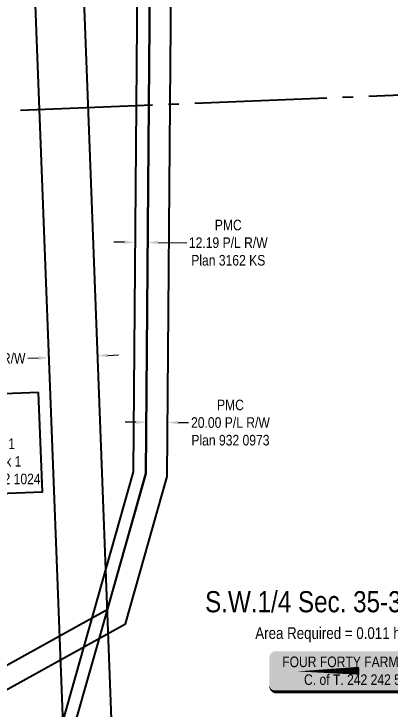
# Model space of a CAD drawing. Extents: x 675519 to 688669, y 5804595 to 5836613.
# Drawn here: x 681304 to 681660, y 5808241 to 5808899 of the extents above; entities that cross this region are included whole.
import ezdxf
from ezdxf.enums import TextEntityAlignment as Align

# ---------------------------------------------------------------- set-up
doc = ezdxf.new("R2010")
doc.units = 0
doc.header["$LTSCALE"] = 5
doc.header["$PDMODE"] = 3
doc.header["$PDSIZE"] = 10
doc.linetypes.add('foc-QUARTERLINE', pattern=[33, 25, -3, 2, -3])
doc.layers.get('Defpoints').update_dxf_attribs({"color": 9})
for name, color, linetype in [('AS-OWNER', 7, 'Continuous'), ('C-SYMBOL', 7, 'Continuous'), ('F-RW', 190, 'Continuous'), ('L-AREAREQUIRED', 7, 'Continuous'), ('L-QSEC', 8, 'foc-QUARTERLINE'), ('L-TITLEDB', 4, 'Continuous')]:
    doc.layers.add(name, color=color, linetype=linetype)
doc.layers.add('F-RW-T', color=190, linetype='Continuous', lineweight=9)
doc.styles.add('100L', font='ARIALN.TTF', dxfattribs={"height": 11})
doc.styles.add('175L', font='ARIALN.TTF', dxfattribs={"height": 20})
doc.styles.add('80', font='ARIALN.TTF', dxfattribs={"height": 10})
doc.styles.add('80CG', font='ARIALN.TTF', dxfattribs={"height": 10})
doc.dimstyles.new('Compass 5 000', dxfattribs={"dimscale": 5, "dimtxt": 9, "dimasz": 2, "dimexe": 0.2, "dimexo": 0.0625, "dimgap": 0.5, "dimtad": 0, "dimtih": 1, "dimtoh": 1, "dimzin": 0, "dimdsep": 46, "dimtxsty": '80CG', "dimcen": 0.1, "dimse1": 1, "dimse2": 1, "dimclrd": 256, "dimclrt": 256, "dimaunit": 1, "dimadec": 4, "dimazin": 0, "dimtfac": 0.06, "dimtofl": 0, "dimtmove": 0, "dimatfit": 1, "dimfxl": 0.2, "dimtolj": 1, "dimtzin": 0, "dimlwd": -1, "dimarcsym": 0})

# ---------------------------------------------------------------- blocks, each defined once
blk = doc.blocks.new('*D672')
at = {"layer": 'Defpoints', "color": 0, "transparency": 16777216}
for p in [(681381.07, 5808613.55), (681335.44, 5808611.8), (681382.5, 5808575.91)]:
    blk.add_point(p, dxfattribs=at)
at = {"layer": 'F-RW-T', "transparency": 16777216}
for p, q in [((681326.88, 5808573.79), (681316.89, 5808573.41)), ((681392.5, 5808576.29), (681402.49, 5808576.67))]:
    blk.add_line(p, q, dxfattribs=at)
for points in [[(681326.82, 5808575.45), (681326.94, 5808572.12), (681336.87, 5808574.17)], [(681392.43, 5808577.96), (681392.56, 5808574.63), (681382.5, 5808575.91)]]:
    blk.add_solid(points, dxfattribs=at)
at = {"layer": 'F-RW-T', "transparency": 16777216, "insert": (681257.2, 5808573.41), "char_height": 10, "attachment_point": 5, "style": '80CG'}
blk.add_mtext('\\A1;Altalink\\P45.72 Power Line R/W\\PPlan 3126 MC', dxfattribs=at)
blk = doc.blocks.new('*D678')
at = {"layer": 'Defpoints', "color": 0, "transparency": 16777216}
for p in [(681418.37, 5808712.36), (681430.56, 5808712.26), (681430.32, 5808683.17)]:
    blk.add_point(p, dxfattribs=at)
at = {"layer": 'F-RW-T', "transparency": 16777216}
for p, q in [((681408.14, 5808683.35), (681398.14, 5808683.43)), ((681440.32, 5808683.08), (681467.31, 5808682.86))]:
    blk.add_line(p, q, dxfattribs=at)
for points in [[(681408.15, 5808685.01), (681408.12, 5808681.68), (681418.14, 5808683.26)], [(681440.33, 5808684.75), (681440.31, 5808681.42), (681430.32, 5808683.17)]]:
    blk.add_solid(points, dxfattribs=at)
at = {"layer": 'F-RW-T', "transparency": 16777216, "insert": (681506.4, 5808682.86), "char_height": 10, "attachment_point": 5, "style": '80CG'}
blk.add_mtext('\\A1;PMC\\P12.19 P/L R/W\\PPlan 3162 KS', dxfattribs=at)
blk = doc.blocks.new('*D679')
at = {"layer": 'Defpoints', "color": 0, "transparency": 16777216}
for p in [(681448.92, 5808512.85), (681428.88, 5808506.21), (681448.87, 5808506.05)]:
    blk.add_point(p, dxfattribs=at)
at = {"layer": 'F-RW-T', "transparency": 16777216}
for p, q in [((681418.93, 5808513.09), (681408.93, 5808513.17)), ((681458.92, 5808512.77), (681468.92, 5808512.68))]:
    blk.add_line(p, q, dxfattribs=at)
for points in [[(681418.95, 5808514.76), (681418.92, 5808511.42), (681428.93, 5808513.01)], [(681458.94, 5808514.43), (681458.91, 5808511.1), (681448.92, 5808512.85)]]:
    blk.add_solid(points, dxfattribs=at)
at = {"layer": 'F-RW-T', "transparency": 16777216, "insert": (681508.46, 5808512.68), "char_height": 10, "attachment_point": 5, "style": '80CG'}
blk.add_mtext('\\A1;PMC\\P20.00 P/L R/W\\PPlan 932 0973', dxfattribs=at)
blk = doc.blocks.new('*U1104')
h = blk.add_hatch(color=59)
edge = h.paths.add_edge_path()
edge.add_line((-79, -20), (79, -20))
edge.add_arc((79, -14), 6, 270, 360)
edge.add_line((85, -14), (85, 12.5))
edge.add_arc((79, 12.5), 6, 0, 90)
edge.add_line((79, 18.5), (-79, 18.5))
edge.add_arc((-79, 12.5), 6, 90, 180)
edge.add_line((-85, 12.5), (-85, -14))
edge.add_arc((-79, -14), 6, 180, 270)
at = {"color": 1, "flags": 128}
blk.add_lwpolyline([(-79, -20, 3, 3, 0), (79, -20, 3, 3, 0.414214), (85, -14, 3, 3, 0), (85, 12.5, 3, 0, 0.414214), (79, 18.5, 0, 0, 0), (-79, 18.5, 0, 0, 0.414214), (-85, 12.5, 0, 0, 0), (-85, -14, 0, 3, 0.414214)], format="xyseb", close=True, dxfattribs=at)
blk.add_lwpolyline([(-58.49, -0.68, 0, 7.5, 0), (0, 0, 0, 0, 0)], format="xyseb", dxfattribs=at)
at = {"color": 1, "style": '80'}
blk.add_attdef('ENTER_TEXT_001', (-35.99, -5), '', height=10, dxfattribs=at)

msp = doc.modelspace()

# ---------------------------------------------------------------- linework, layer by layer
at = {"layer": 'F-RW', "flags": 128}
for points in [[(681718.527, 5809618.547), (681719.482, 5809593.437), (681555.193, 5809335.839), (681432.615, 5808965.233), (681431.381, 5808813.177), (681428.538, 5808464.529), (681391.748, 5808335.567), (681198.715, 5808228.801), (681166.847, 5808229.022), (681167.62, 5808208.943), (681203.82, 5808208.765), (681409.071, 5808322.291), (681448.506, 5808461.668), (681451.375, 5808813.979), (681452.575, 5808961.906), (681573.374, 5809327.172), (681739.708, 5809587.965), (681738.477, 5809619.351)], [(681189.776, 5807622.304), (681227.862, 5807756.625), (681297.921, 5808003.714), (681351.448, 5808192.591), (681384.419, 5808308.651), (681428.538, 5808464.529), (681431.381, 5808813.177), (681432.615, 5808965.233), (681555.193, 5809335.839), (681647.848, 5809615.699), (681634.833, 5809615.174), (681540.44, 5809330.121), (681420.498, 5808967.247), (681419.192, 5808812.693), (681416.363, 5808466.276), (681285.11, 5808003.2), (681201.005, 5807706.284), (681188.321, 5807661.579)], [(681419.663, 5806397.768), (681389.275, 5807201.462), (681358.595, 5808006.157), (681327.797, 5808809.007), (681304.181, 5809426.717), (681137.988, 5809595.183), (681199.743, 5809597.669), (681349.131, 5809446.23), (681373.368, 5808813.878), (681404.252, 5808008.035), (681434.953, 5807203.281), (681465.35, 5806399.64)]]:
    msp.add_lwpolyline(points, close=True, dxfattribs=at)
at = {"layer": 'L-QSEC', "flags": 128}
msp.add_lwpolyline([(681144.933, 5808801.733), (681948.9, 5808833.974)], dxfattribs=at)
at = {"layer": 'L-TITLEDB', "flags": 128}
msp.add_lwpolyline([(681326.99, 5808541.159), (681155.142, 5808534.59), (681158.737, 5808440.573), (681330.584, 5808447.143)], close=True, dxfattribs=at)

# ---------------------------------------------------------------- block references
at = {"layer": 'AS-OWNER', "color": 5}
ref = msp.add_blockref('*U1104', (681630.276, 5808277.97), dxfattribs=dict(at, xscale=0.999843, yscale=0.999843, zscale=0.999843))
ref.add_attrib('ENTER_TEXT_001', 'FOUR FORTY FARMS LTD.', (681557.43, 5808281.388), dxfattribs={"layer": '0', "color": 1, "height": 9.99843, "style": '80'})
ref.add_attrib('ENTER_TEXT_002', 'C. of T. 242 242 542', (681578.085, 5808264.547), dxfattribs={"layer": '0', "color": 1, "height": 9.99843, "style": '80'})

# ---------------------------------------------------------------- texts
at = {"layer": 'C-SYMBOL', "color": 3, "style": '175L'}
msp.add_text('S.W.1/4 Sec. 35-39-3-W.5M.', height=19.99686, dxfattribs=at).set_placement((681630.89, 5808327.263), align=Align.BOTTOM_CENTER)
at = {"layer": 'L-AREAREQUIRED', "color": 5, "style": '100L'}
msp.add_text('Area Required = 0.011 ha  0.03 Ac.', height=10.99827, dxfattribs=at).set_placement((681630.89, 5808304.767), align=Align.BOTTOM_CENTER)
at = {"layer": 'L-TITLEDB', "insert": (681291.87, 5808475.993), "char_height": 9.99843, "width": 73.43772, "attachment_point": 5, "style": '80CG'}
msp.add_mtext('\\A1;Lot 1\\PBlock 1\\PPlan 152 1024', dxfattribs=at)

# ---------------------------------------------------------------- dimensions: what is measured, and where the dimension line sits
at = {"layer": 'F-RW-T'}
for base, p1, p2, angle, text, picture, middle in [((681430.321, 5808683.165), (681418.373, 5808712.36), (681430.558, 5808712.261), 359.5328, 'PMC\\P12.19 P/L R/W\\PPlan 3162 KS', '*D678', (681506.398, 5808682.864)), ((681382.503, 5808575.91), (681335.437, 5808611.805), (681381.066, 5808613.547), 2.186156, 'Altalink\\P45.72 Power Line R/W\\PPlan 3126 MC', '*D672', (681257.199, 5808573.406))]:
    dim = msp.add_linear_dim(base=base, p1=p1, p2=p2, angle=angle, text=text, dimstyle='Compass 5 000', dxfattribs=at)
    dim.commit()
    dim.dimension.update_dxf_attribs({"geometry": picture, "text_midpoint": middle, "dimtype": 161})
dim = msp.add_aligned_dim(p1=(681428.878, 5808506.208), p2=(681448.867, 5808506.045), distance=6.802, text='PMC\\P20.00 P/L R/W\\PPlan 932 0973', dimstyle='Compass 5 000', dxfattribs=at)
dim.commit()
dim.dimension.update_dxf_attribs({"geometry": '*D679', "text_midpoint": (681508.462, 5808512.684)})

doc.saveas('drawing.dxf')
